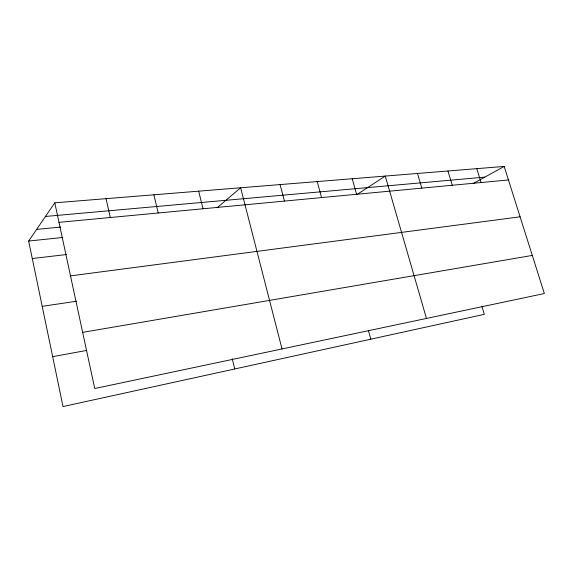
<?xml version="1.0" encoding="UTF-8"?>
<svg xmlns="http://www.w3.org/2000/svg" width="573" height="573" viewBox="0 0 573 573"><rect width="100%" height="100%" fill="white"/><g stroke="black" fill="none" stroke-linecap="round" stroke-linejoin="round"><path stroke-width="0.86" d="M481.972 306.627L484.3 314.341L63.023 406.558L28.65 241.047L54.786 202.821L504.168 166.442L544.35 293.534L94.731 388.515L54.786 202.821M217.146 207.741L240.639 187.779L282.016 348.957M357.158 194.412L385.271 176.069L426.455 318.445M473.148 183.596L504.168 166.442M52.659 356.671L86.516 350.44M82.655 332.369L532.303 255.429M42.209 306.347L76.581 301.219M70.5 275.885L520.098 216.816M32.281 258.523L66.532 254.527M28.65 241.047L62.858 237.458M36.6 229.415L60.588 227.073M58.983 222.353L508.444 179.958M45.46 216.458L484.88 177.107M476.793 168.655L481.091 182.536M447.936 170.998L452.262 185.251M417.473 173.461L421.821 188.123M352.202 178.74L356.585 194.276M368.475 330.693L370.817 339.18M317.198 181.577L321.582 197.578M280.075 184.585L284.459 201.08M198.659 191.174L203.014 208.765M232.223 358.655L234.758 368.962M153.893 194.799L158.205 212.991M106.041 198.673L110.31 217.511"/></g></svg>
